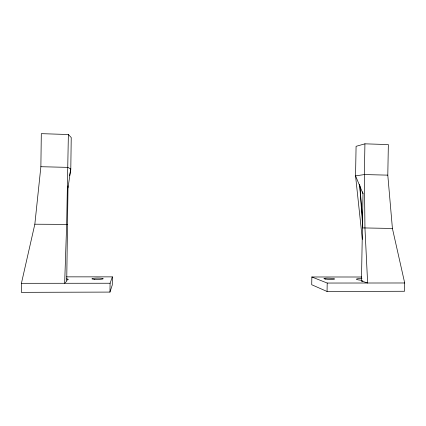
<?xml version="1.0" encoding="UTF-8"?>
<svg xmlns="http://www.w3.org/2000/svg" width="426" height="426" viewBox="0 0 426 426"><rect width="100%" height="100%" fill="white"/><g stroke="black" fill="none" stroke-linecap="round" stroke-linejoin="round"><path stroke-width="0.64" d="M68.373 134.515L66.653 224.587L64.651 283.274L66.728 281.123L67.99 187.898L70.801 169.053L71.227 137.555L68.373 134.515L41.306 133.663L40.875 166.715L34.841 224.209L21.417 283.311L21.3 292.337L109.961 292.087L112.272 284.983L112.389 276.873L66.499 276.852M109.961 292.087L110.089 283.237L112.389 276.873M361.722 277.007L311.853 276.98L311.72 284.733L327.056 291.48L404.546 291.262L404.7 282.981L392.415 228.453L387.798 175.139L388.352 144.568L364.922 143.834L356.077 146.326L355.556 175.869L362.345 239.327M327.056 291.48L327.2 283.045L311.853 276.98M364.922 143.834L364.374 174.569L364.954 228.128L367.633 283.013L361.466 281.006L363.021 193.75L362.595 191.822M69.614 175.587L70.801 169.053L67.931 167.37L40.875 166.715M67.494 224.39L34.841 224.209M361.466 281.006L362.766 281M21.417 283.311L110.089 283.237M327.2 283.045L404.7 282.981M392.415 228.453L362.414 227.905M387.798 175.139L364.374 174.569L355.556 175.869L363.021 193.75M359.842 185.677L362.755 221.27M359.656 184.389L362.728 226.728M67.947 185.922L67.99 187.898M362.105 280.351A9.574 1.017 2.4 0 1 356.445 279.19A9.574 1.017 2.4 0 1 361.972 278.492M66.568 278.838A10.304 1.161 -0.8 0 1 66.765 280.084M325.698 279.105A5.384 0.586 2.1 0 0 334.532 279.099A5.384 0.586 2.1 0 0 327.546 278.178A5.384 0.586 2.1 0 0 325.698 279.105M94.439 279.334A5.687 0.65 -0.4 0 0 103.23 278.764A5.687 0.65 -0.4 0 0 94.982 278.21A5.687 0.65 -0.4 0 0 94.439 279.334"/></g></svg>
